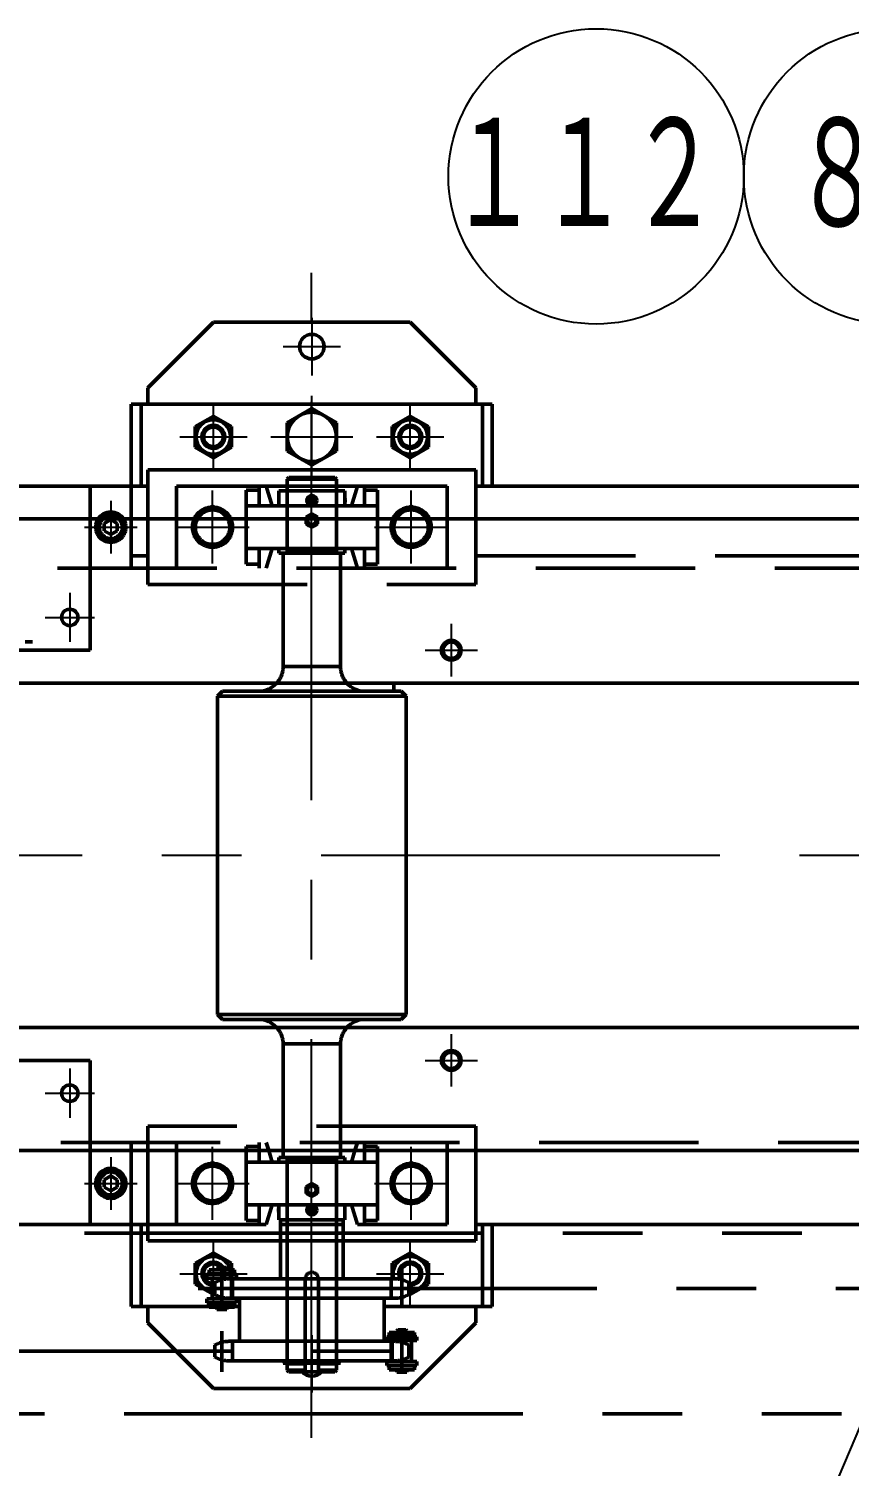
# Model space of a CAD drawing. Header units: millimetres. Extents: x -993 to 13147, y -7260 to 4342.
# Drawn here: x 898 to 1398, y 2712 to 3588 of the extents above; entities that cross this region are included whole.
import ezdxf

# ---------------------------------------------------------------- set-up
doc = ezdxf.new("R2010")
doc.units = ezdxf.units.MM
doc.header["$LTSCALE"] = 7.649257
for name, pattern in [('CENTER', [50.8, 31.75, -6.35, 6.35, -6.35]), ('DASHED', [19.05, 12.7, -6.35]), ('PHANTOM', [63.5, 31.75, -6.35, 6.35, -6.35, 6.35, -6.35])]:
    doc.linetypes.add(name, pattern=pattern)
for name, color, linetype in [('NoLayerName_001', 7, 'Continuous'), ('NoLayerName_002', 7, 'Continuous'), ('NoLayerName_003', 7, 'Continuous')]:
    doc.layers.add(name, color=color, linetype=linetype)
doc.styles.get("Standard").update_dxf_attribs({"font": 'txt', "bigfont": 'extfont2'})

# ---------------------------------------------------------------- blocks, each defined once
blk = doc.blocks.new('JZB_0407')
at = {"layer": 'NoLayerName_001', "color": 7, "linetype": 'Continuous', "lineweight": 50}
for p, q in [((4378, 100), (5, 100)), ((4183, 0), (200, 0))]:
    blk.add_line(p, q, dxfattribs=at)
at = {"layer": 'NoLayerName_003', "color": 7, "linetype": 'Continuous', "lineweight": 50}
blk.add_circle((1195, 20), 5, dxfattribs=at)
blk = doc.blocks.new('JZB_0408')
at = {"layer": 'NoLayerName_001', "color": 7, "linetype": 'Continuous', "lineweight": 50}
for p, q in [((200, 75), (4367, 75)), ((5, 0), (4562, 0))]:
    blk.add_line(p, q, dxfattribs=at)
at = {"layer": 'NoLayerName_003', "color": 7, "linetype": 'Continuous', "lineweight": 50}
blk.add_circle((1195, 55), 5, dxfattribs=at)
blk = doc.blocks.new('JZB_0417')
at = {"layer": 'NoLayerName_001', "color": 4, "linetype": 'CENTER', "lineweight": 25}
for p, q in [((15, 30), (15, 0)), ((0, 15), (30, 15))]:
    blk.add_line(p, q, dxfattribs=at)
at = {"layer": 'NoLayerName_001', "color": 7, "linetype": 'Continuous', "lineweight": 50}
blk.add_circle((15, 15), 5, dxfattribs=at)
blk = doc.blocks.new('JZB_0419')
at = {"layer": 'NoLayerName_001', "color": 4, "linetype": 'CENTER', "lineweight": 25}
for p, q in [((16, 32), (16, 0)), ((0, 16), (32, 16))]:
    blk.add_line(p, q, dxfattribs=at)
at = {"layer": 'NoLayerName_001', "color": 7, "linetype": 'Continuous', "lineweight": 50}
blk.add_circle((16, 16), 6, dxfattribs=at)
blk = doc.blocks.new('JZB_0430')
at = {"layer": 'NoLayerName_001', "color": 4, "linetype": 'CENTER', "lineweight": 25}
for p, q in [((16, 32), (16, 0)), ((0, 16), (32, 16))]:
    blk.add_line(p, q, dxfattribs=at)
at = {"layer": 'NoLayerName_001', "color": 7, "linetype": 'Continuous', "lineweight": 50}
blk.add_circle((16, 16), 6, dxfattribs=at)
blk = doc.blocks.new('JZB_0431')
at = {"layer": 'NoLayerName_001', "color": 4, "linetype": 'CENTER', "lineweight": 25}
for p, q in [((15, 30), (15, 0)), ((0, 15), (30, 15))]:
    blk.add_line(p, q, dxfattribs=at)
at = {"layer": 'NoLayerName_001', "color": 7, "linetype": 'Continuous', "lineweight": 50}
blk.add_circle((15, 15), 5, dxfattribs=at)
blk = doc.blocks.new('JZB_0439')
at = {"layer": 'NoLayerName_001', "color": 7, "linetype": 'Continuous', "lineweight": 50}
for p, q in [((125, 100), (0, 100)), ((0, 80), (0, 100)), ((25, 80), (25, 100)), ((100, 80), (100, 100)), ((125, 80), (125, 100))]:
    blk.add_line(p, q, dxfattribs=at)
at = {"layer": 'NoLayerName_001', "color": 3, "linetype": 'DASHED', "lineweight": 50}
for p, q in [((0, 50), (0, 80)), ((25, 0), (25, 80)), ((100, 0), (100, 80)), ((125, 50), (125, 80)), ((60.25, 5), (64.75, 5)), ((25, 0), (100, 0))]:
    blk.add_line(p, q, dxfattribs=at)
blk = doc.blocks.new('JZB_0441')
at = {"layer": 'NoLayerName_001', "color": 7, "linetype": 'Continuous', "lineweight": 50}
for p, q in [((67.5, 50), (54.75, 50)), ((110.25, 50), (97.5, 50))]:
    blk.add_line(p, q, dxfattribs=at)
at = {"layer": 'NoLayerName_001', "color": 3, "linetype": 'DASHED', "lineweight": 50}
for p, q in [((97.5, 50), (67.5, 50)), ((0, 0), (0, 30)), ((165, 0), (165, 30))]:
    blk.add_line(p, q, dxfattribs=at)
blk = doc.blocks.new('JZB_0448')
at = {"layer": 'NoLayerName_003', "color": 7, "linetype": 'Continuous', "lineweight": 50}
for p, q in [((0, 50), (0, 30)), ((54.75, 50), (0, 50)), ((42.5, 47.49), (50.4, 47.49)), ((42.5, 47.49), (42.5, 30)), ((50.4, 50), (50.4, 38)), ((58.38, 38), (54.75, 50)), ((62.3, 47.2), (62.3, 38)), ((102.7, 47.2), (62.3, 47.2)), ((102.7, 38), (102.7, 47.2)), ((110.25, 50), (106.62, 38)), ((110.25, 50), (165, 50)), ((114.6, 50), (114.6, 38)), ((114.6, 47.49), (122.5, 47.49)), ((122.5, 47.49), (122.5, 30)), ((165, 30), (165, 50)), ((42.5, 38), (122.5, 38)), ((82.5, 42.93), (81, 42.07)), ((81, 42.07), (81, 40.33)), ((81, 40.33), (82.5, 39.47)), ((84, 42.07), (82.5, 42.93)), ((82.5, 39.47), (84, 40.33)), ((84, 40.33), (84, 42.07)), ((79, 31.02), (82.5, 33.04)), ((79, 31.02), (79, 30.01)), ((86, 31.02), (82.5, 33.04)), ((86, 30.01), (86, 31.02))]:
    blk.add_line(p, q, dxfattribs=at)
at = {"layer": 'NoLayerName_003', "color": 3, "linetype": 'DASHED', "lineweight": 50}
for p, q in [((42.5, 2.51), (42.5, 30)), ((79, 26.98), (79, 30.01)), ((79, 26.98), (82.5, 24.96)), ((86, 26.98), (82.5, 24.96)), ((86, 26.98), (86, 30.01)), ((122.5, 2.51), (122.5, 30)), ((122.5, 12), (42.5, 12)), ((50.4, 0), (50.4, 12)), ((54.75, 0), (58.38, 12)), ((62.3, 12), (62.3, 9.1)), ((102.7, 9.1), (62.3, 9.1)), ((102.7, 9.1), (102.7, 12)), ((106.62, 12), (110.25, 0)), ((114.6, 0), (114.6, 12)), ((42.5, 2.51), (50.4, 2.51)), ((114.6, 2.51), (122.5, 2.51))]:
    blk.add_line(p, q, dxfattribs=at)
at = {"layer": 'NoLayerName_003', "color": 7, "linetype": 'Continuous', "lineweight": 50}
for radius in [3, 2.76]:
    blk.add_circle((82.5, 41.2), radius, dxfattribs=at)
at = {"layer": 'NoLayerName_003', "color": 3, "linetype": 'DASHED', "lineweight": 50}
for radius, start, end in [(3.5, 163.39845, 16.60155), (3.46, 163.20087, 16.79913), (2.56, 157.00661, 22.99339)]:
    blk.add_arc((82.5, 29), radius, start, end, dxfattribs=at)
at = {"layer": 'NoLayerName_003', "color": 7, "linetype": 'Continuous', "lineweight": 50}
for radius, start, end in [(3.5, 16.60155, 163.39845), (3.46, 16.79913, 163.20087), (2.56, 22.99339, 157.00661)]:
    blk.add_arc((82.5, 29), radius, start, end, dxfattribs=at)
for start_param, end_param in [(4.712389, 5.155261), (4.269517, 4.712389)]:
    blk.add_ellipse((101.34, 41.2), major_axis=(0, 3), ratio=0.5, start_param=start_param, end_param=end_param, dxfattribs=at)
blk = doc.blocks.new('JZB_0452')
at = {"layer": 'NoLayerName_001', "color": 3, "linetype": 'DASHED', "lineweight": 50}
for p, q in [((25, 100), (25, 45)), ((100, 100), (25, 100)), ((100, 100), (100, 45)), ((0, 50), (0, 45)), ((125, 50), (125, 45))]:
    blk.add_line(p, q, dxfattribs=at)
at = {"layer": 'NoLayerName_001', "color": 7, "linetype": 'Continuous', "lineweight": 50}
for p, q in [((0, 45), (0, 0)), ((25, 45), (25, 0)), ((100, 45), (100, 0)), ((125, 45), (125, 0)), ((0, 0), (125, 0))]:
    blk.add_line(p, q, dxfattribs=at)
blk = doc.blocks.new('JZB_0458')
at = {"layer": 'NoLayerName_003', "color": 3, "linetype": 'DASHED', "lineweight": 50}
for p, q in [((0, 45), (0, 50)), ((50.4, 47.49), (42.5, 47.49)), ((42.5, 47.49), (42.5, 45)), ((50.4, 50), (50.4, 45)), ((56.26, 45), (54.75, 50)), ((110.25, 50), (108.74, 45)), ((114.6, 50), (114.6, 45)), ((122.5, 47.49), (114.6, 47.49)), ((122.5, 45), (122.5, 47.49)), ((165, 45), (165, 50))]:
    blk.add_line(p, q, dxfattribs=at)
at = {"layer": 'NoLayerName_003', "color": 7, "linetype": 'Continuous', "lineweight": 50}
for p, q in [((0, 45), (0, 0)), ((42.5, 45), (42.5, 2.51)), ((50.4, 38), (50.4, 45)), ((58.38, 38), (56.26, 45)), ((108.74, 45), (106.62, 38)), ((114.6, 45), (114.6, 38)), ((122.5, 2.51), (122.5, 45)), ((165, 0), (165, 45)), ((42.5, 38), (122.5, 38)), ((62.3, 40.9), (62.3, 38)), ((62.3, 40.9), (102.7, 40.9)), ((102.7, 38), (102.7, 40.9)), ((82.5, 25.04), (79, 23.02)), ((79, 18.98), (79, 23.02)), ((79, 18.98), (82.5, 16.96)), ((86, 23.02), (82.5, 25.04)), ((82.5, 16.96), (86, 18.98)), ((86, 23.02), (86, 18.98)), ((122.5, 12), (42.5, 12)), ((50.4, 0), (50.4, 12)), ((54.75, 0), (58.38, 12)), ((62.3, 12), (62.3, 2.8)), ((82.5, 10.53), (81, 9.67)), ((81, 9.67), (81, 7.93)), ((84, 9.67), (82.5, 10.53)), ((84, 7.93), (84, 9.67)), ((102.7, 2.8), (102.7, 12)), ((106.62, 12), (110.25, 0)), ((114.6, 0), (114.6, 12)), ((50.4, 2.51), (42.5, 2.51)), ((62.3, 2.8), (102.7, 2.8)), ((81, 7.93), (82.5, 7.07)), ((82.5, 7.07), (84, 7.93)), ((122.5, 2.51), (114.6, 2.51)), ((54.75, 0), (0, 0)), ((110.25, 0), (165, 0))]:
    blk.add_line(p, q, dxfattribs=at)
for centre, radius in [((82.5, 21), 3.5), ((82.5, 21), 3.46), ((82.5, 21), 2.56), ((82.5, 8.8), 3), ((82.5, 8.8), 2.76)]:
    blk.add_circle(centre, radius, dxfattribs=at)
for start_param, end_param in [(1.127925, 1.570796), (1.570796, 2.013668)]:
    blk.add_ellipse((63.66, 8.8), major_axis=(0, 3), ratio=0.5, start_param=start_param, end_param=end_param, dxfattribs=at)
blk = doc.blocks.new('JZB_0459')
at = {"layer": 'NoLayerName_001', "color": 7, "linetype": 'Continuous', "lineweight": 50}
blk.add_line((9.65, 0.25), (9.65, 1.02), dxfattribs=at)
at = {"layer": 'NoLayerName_001', "color": 3, "linetype": 'DASHED', "lineweight": 50}
for start, end in [(146.01939, 156.22621), (84.52322, 95.65372), (23.75962, 34.11684), (203.80593, 214.38975), (325.08572, 336.10421)]:
    blk.add_arc((12.25, 12.22), 12.25, start, end, dxfattribs=at)
at = {"layer": 'NoLayerName_001', "color": 7, "linetype": 'Continuous', "lineweight": 50}
for start, end in [(95.65372, 146.01939), (34.11684, 84.52322), (156.22621, 203.80593), (336.10421, 23.75962), (214.38975, 265.80328), (274.19672, 325.08572)]:
    blk.add_arc((12.25, 12.22), 12.25, start, end, dxfattribs=at)
blk = doc.blocks.new('JZB_0460')
at = {"layer": 'NoLayerName_001', "color": 7, "linetype": 'Continuous', "lineweight": 50}
blk.add_line((9.65, 0.25), (9.65, 1.02), dxfattribs=at)
at = {"layer": 'NoLayerName_001', "color": 3, "linetype": 'DASHED', "lineweight": 50}
for start, end in [(146.01939, 156.22621), (84.52322, 95.65372), (23.75962, 34.11684), (203.80593, 214.38975), (325.08572, 336.10421)]:
    blk.add_arc((12.25, 12.22), 12.25, start, end, dxfattribs=at)
at = {"layer": 'NoLayerName_001', "color": 7, "linetype": 'Continuous', "lineweight": 50}
for start, end in [(95.65372, 146.01939), (34.11684, 84.52322), (156.22621, 203.80593), (336.10421, 23.75962), (214.38975, 265.80328), (274.19672, 325.08572)]:
    blk.add_arc((12.25, 12.22), 12.25, start, end, dxfattribs=at)
blk = doc.blocks.new('JZB_0461')
at = {"layer": 'NoLayerName_001', "color": 7, "linetype": 'Continuous', "lineweight": 50}
for p, q in [((11, 25.4), (0, 19.05)), ((0, 19.05), (0, 6.35)), ((22, 19.05), (11, 25.4)), ((22, 6.35), (22, 19.05)), ((0, 6.35), (11, 0)), ((11, 0), (22, 6.35))]:
    blk.add_line(p, q, dxfattribs=at)
blk.add_circle((11, 12.7), 10.5, dxfattribs=at)
blk = doc.blocks.new('JZB_0462')
at = {"layer": 'NoLayerName_001', "color": 7, "linetype": 'Continuous', "lineweight": 50}
for p, q in [((11, 25.4), (0, 19.05)), ((0, 19.05), (0, 6.35)), ((22, 19.05), (11, 25.4)), ((22, 6.35), (22, 19.05)), ((0, 6.35), (11, 0)), ((11, 0), (22, 6.35))]:
    blk.add_line(p, q, dxfattribs=at)
blk.add_circle((11, 12.7), 10.5, dxfattribs=at)
blk = doc.blocks.new('JZB_0463')
at = {"layer": 'NoLayerName_001', "color": 7, "linetype": 'Continuous', "lineweight": 50}
for p, q in [((11, 25.4), (0, 19.05)), ((0, 19.05), (0, 17.7)), ((22, 19.05), (11, 25.4)), ((22, 17.7), (22, 19.05))]:
    blk.add_line(p, q, dxfattribs=at)
at = {"layer": 'NoLayerName_001', "color": 3, "linetype": 'DASHED', "lineweight": 50}
for p, q in [((0, 17.7), (0, 6.35)), ((22, 6.35), (22, 17.7)), ((0, 6.35), (11, 0)), ((11, 0), (22, 6.35))]:
    blk.add_line(p, q, dxfattribs=at)
blk.add_arc((11, 12.7), 10.5, 151.56311, 28.43689, dxfattribs=at)
at = {"layer": 'NoLayerName_001', "color": 7, "linetype": 'Continuous', "lineweight": 50}
blk.add_arc((11, 12.7), 10.5, 28.43689, 151.56311, dxfattribs=at)
blk = doc.blocks.new('JZB_0464')
at = {"layer": 'NoLayerName_001', "color": 7, "linetype": 'Continuous', "lineweight": 50}
for p, q in [((11, 25.4), (0, 19.05)), ((0, 19.05), (0, 17.7)), ((22, 19.05), (11, 25.4)), ((22, 17.7), (22, 19.05))]:
    blk.add_line(p, q, dxfattribs=at)
at = {"layer": 'NoLayerName_001', "color": 3, "linetype": 'DASHED', "lineweight": 50}
for p, q in [((0, 17.7), (0, 6.35)), ((22, 6.35), (22, 17.7)), ((0, 6.35), (11, 0)), ((11, 0), (22, 6.35))]:
    blk.add_line(p, q, dxfattribs=at)
blk.add_arc((11, 12.7), 10.5, 151.56311, 28.43689, dxfattribs=at)
at = {"layer": 'NoLayerName_001', "color": 7, "linetype": 'Continuous', "lineweight": 50}
blk.add_arc((11, 12.7), 10.5, 28.43689, 151.56311, dxfattribs=at)
blk = doc.blocks.new('JZB_0465')
at = {"layer": 'NoLayerName_001', "color": 3, "linetype": 'DASHED', "lineweight": 50}
for start, end in [(146.01939, 265.80328), (84.52322, 95.65372), (274.19672, 34.11684)]:
    blk.add_arc((12.25, 12.22), 12.25, start, end, dxfattribs=at)
at = {"layer": 'NoLayerName_001', "color": 7, "linetype": 'Continuous', "lineweight": 50}
for start, end in [(95.65372, 146.01939), (34.11684, 84.52322)]:
    blk.add_arc((12.25, 12.22), 12.25, start, end, dxfattribs=at)
blk = doc.blocks.new('JZB_0466')
at = {"layer": 'NoLayerName_001', "color": 3, "linetype": 'DASHED', "lineweight": 50}
for start, end in [(146.01939, 265.80328), (84.52322, 95.65372), (274.19672, 34.11684)]:
    blk.add_arc((12.25, 12.22), 12.25, start, end, dxfattribs=at)
at = {"layer": 'NoLayerName_001', "color": 7, "linetype": 'Continuous', "lineweight": 50}
for start, end in [(95.65372, 146.01939), (34.11684, 84.52322)]:
    blk.add_arc((12.25, 12.22), 12.25, start, end, dxfattribs=at)
blk = doc.blocks.new('JZB_0512')
at = {"layer": 'NoLayerName_001', "color": 7, "linetype": 'Continuous', "lineweight": 50}
for p, q in [((7.34, 0.17), (7.34, 1.4)), ((8.56, 0), (8.56, 1.2)), ((9.84, 0), (9.84, 1.2))]:
    blk.add_line(p, q, dxfattribs=at)
blk.add_arc((9.2, 9.18), 9.2, 273.9911, 266.0089, dxfattribs=at)
blk = doc.blocks.new('JZB_0514')
at = {"layer": 'NoLayerName_001', "color": 7, "linetype": 'Continuous', "lineweight": 50}
for p, q in [((8, 12.57), (4.04, 10.29)), ((4.04, 10.29), (4.04, 5.71)), ((11.96, 10.29), (8, 12.57)), ((11.96, 5.71), (11.96, 10.29)), ((4.04, 5.71), (8, 3.42)), ((8, 3.42), (11.96, 5.71))]:
    blk.add_line(p, q, dxfattribs=at)
for radius in [8, 7]:
    blk.add_circle((8, 8), radius, dxfattribs=at)
blk = doc.blocks.new('JZB_0516')
at = {"layer": 'NoLayerName_001', "color": 3, "linetype": 'DASHED', "lineweight": 50}
for p, q in [((8.56, 1.2), (8.56, 0)), ((9.84, 1.2), (9.84, 0))]:
    blk.add_line(p, q, dxfattribs=at)
at = {"layer": 'NoLayerName_001', "color": 7, "linetype": 'Continuous', "lineweight": 50}
blk.add_arc((9.2, 9.18), 9.2, 32.92073, 147.07927, dxfattribs=at)
at = {"layer": 'NoLayerName_001', "color": 3, "linetype": 'DASHED', "lineweight": 50}
for start, end in [(147.07927, 266.0089), (273.9911, 32.92073)]:
    blk.add_arc((9.2, 9.18), 9.2, start, end, dxfattribs=at)
blk = doc.blocks.new('JZB_0518')
at = {"layer": 'NoLayerName_001', "color": 3, "linetype": 'DASHED', "lineweight": 50}
for p, q in [((8, 12.57), (4.04, 10.29)), ((4.04, 10.29), (4.04, 5.71)), ((11.96, 10.29), (8, 12.57)), ((11.96, 5.71), (11.96, 10.29)), ((4.04, 5.71), (8, 3.42)), ((8, 3.42), (11.96, 5.71))]:
    blk.add_line(p, q, dxfattribs=at)
for radius, start, end in [(8, 141.31781, 38.68219), (7, 134.41531, 45.58469)]:
    blk.add_arc((8, 8), radius, start, end, dxfattribs=at)
at = {"layer": 'NoLayerName_001', "color": 7, "linetype": 'Continuous', "lineweight": 50}
for radius, start, end in [(8, 38.68219, 141.31781), (7, 45.58469, 134.41531)]:
    blk.add_arc((8, 8), radius, start, end, dxfattribs=at)
blk = doc.blocks.new('JZB_0520')
at = {"layer": 'NoLayerName_001', "color": 4, "linetype": 'CENTER', "lineweight": 25}
for p, q in [((16, 32), (16, 0)), ((0, 16), (32, 16))]:
    blk.add_line(p, q, dxfattribs=at)
blk = doc.blocks.new('JZB_0521')
at = {"layer": 'NoLayerName_001', "color": 4, "linetype": 'CENTER', "lineweight": 25}
for p, q in [((16, 32), (16, 0)), ((0, 16), (32, 16))]:
    blk.add_line(p, q, dxfattribs=at)
blk = doc.blocks.new('JZB_0562')
at = {"layer": 'NoLayerName_002', "color": 7, "linetype": 'Continuous', "lineweight": 50}
for p, q in [((0.5, 35.9), (0, 35.4)), ((0, 35.4), (0, 0.5)), ((38, 35.4), (37.5, 35.9)), ((38, 0.5), (38, 35.4)), ((0, 0.5), (0.5, 0)), ((37.5, 0), (38, 0.5))]:
    blk.add_line(p, q, dxfattribs=at)
blk = doc.blocks.new('JZB_0566')
at = {"layer": 'NoLayerName_002', "color": 7, "linetype": 'Continuous', "lineweight": 50}
for p, q in [((43.5, 545), (42.5, 544)), ((42.5, 544), (42.5, 537)), ((42.5, 544), (72.5, 544)), ((71.5, 545), (43.5, 545)), ((72.5, 544), (71.5, 545)), ((72.5, 537), (72.5, 544)), ((3, 414.8), (0, 411.8)), ((0, 411.8), (0, 217.8)), ((0, 411.8), (115, 411.8)), ((112, 414.8), (3, 414.8)), ((115, 411.8), (112, 414.8)), ((115, 217.8), (115, 411.8)), ((0, 217.8), (115, 217.8)), ((0, 217.8), (3, 214.8)), ((112, 214.8), (3, 214.8)), ((112, 214.8), (115, 217.8)), ((40, 134.8), (40, 130.7)), ((75, 130.7), (75, 134.8)), ((42.5, 4.95), (42.5, 1)), ((53.48, 4.95), (42.5, 4.95)), ((42.5, 1), (53.48, 1)), ((42.5, 1), (43.5, 0)), ((43.2, 5.2), (43.2, 4.95)), ((53.48, 5.2), (53.48, 4.95)), ((53.48, 0), (53.48, 5.2)), ((53.48, 4.95), (53.48, 1)), ((53.48, 1), (53.48, 0)), ((61.48, 4.95), (61.48, 5.2)), ((72.5, 4.95), (61.48, 4.95)), ((61.48, 1), (61.48, 4.95)), ((61.48, 1), (72.5, 1)), ((61.48, 0), (61.48, 1)), ((71.5, 0), (72.5, 1)), ((71.8, 4.95), (71.8, 5.2)), ((72.5, 1), (72.5, 4.95)), ((53.48, 0), (43.5, 0)), ((53.48, 0), (71.5, 0))]:
    blk.add_line(p, q, dxfattribs=at)
at = {"layer": 'NoLayerName_002', "color": 3, "linetype": 'DASHED', "lineweight": 50}
for p, q in [((42.5, 499.9), (42.5, 537)), ((72.5, 537), (72.5, 499.9)), ((72.5, 499.9), (42.5, 499.9)), ((40, 498.9), (40, 429.8)), ((75, 429.8), (75, 498.9)), ((40, 429.8), (75, 429.8)), ((40, 199.8), (75, 199.8)), ((40, 199.8), (40, 134.8)), ((75, 134.8), (75, 199.8)), ((72.5, 129.7), (42.5, 129.7)), ((42.5, 56.7), (42.5, 129.7)), ((72.5, 129.7), (72.5, 56.7)), ((42.5, 56.7), (42.5, 6.7)), ((53.48, 56.7), (53.48, 6.7)), ((53.48, 56.7), (53.48, 5.2)), ((61.48, 6.7), (61.48, 56.7)), ((72.5, 6.7), (72.5, 56.7)), ((43.2, 6.7), (43.2, 5.2)), ((53.48, 6.7), (53.48, 5.2)), ((61.48, 5.2), (61.48, 6.7)), ((71.8, 5.2), (71.8, 6.7))]:
    blk.add_line(p, q, dxfattribs=at)
for centre, radius, start, end in [((41.5, 499.9), 1, 270, 0), ((73.5, 499.9), 1, 180, 270), ((25, 429.8), 15, 318.18969, 360), ((90, 429.8), 15, 180, 221.81031), ((25, 199.8), 15, 0, 41.81031), ((90, 199.8), 15, 138.18969, 180), ((41.5, 129.7), 1, 0, 90), ((73.5, 129.7), 1, 90, 180), ((57.48, 56.7), 4, 90, 180), ((57.48, 56.7), 4, 0, 180)]:
    blk.add_arc(centre, radius, start, end, dxfattribs=at)
at = {"layer": 'NoLayerName_002', "color": 7, "linetype": 'Continuous', "lineweight": 50}
for centre, start, end in [((25, 429.8), 270, 318.18969), ((90, 429.8), 221.81031, 270), ((25, 199.8), 41.81031, 90), ((90, 199.8), 90, 138.18969)]:
    blk.add_arc(centre, 15, start, end, dxfattribs=at)
blk = doc.blocks.new('JZB_0582')
at = {"layer": 'NoLayerName_003', "color": 4, "linetype": 'CENTER', "lineweight": 50}
for p, q in [((4.35, 63.47), (4.35, 38.75)), ((114.06, 63.47), (114.06, 38.75)), ((4.35, 0), (4.35, 24.72)), ((114.06, 0), (114.06, 24.72))]:
    blk.add_line(p, q, dxfattribs=at)
at = {"layer": 'NoLayerName_003', "color": 7, "linetype": 'Continuous', "lineweight": 50}
for p, q in [((0, 54.33), (0, 47.23)), ((4.44, 56.15), (3.11, 55.76)), ((9.03, 56.73), (109.38, 56.73)), ((10.91, 56.73), (10.91, 44.83)), ((107.5, 56.73), (107.5, 44.83)), ((113.97, 56.15), (115.29, 55.76)), ((118.41, 54.33), (118.41, 47.23)), ((3.11, 45.81), (4.44, 45.42)), ((9.03, 44.83), (109.38, 44.83)), ((15.2, 44.83), (15.2, 18.63)), ((103.2, 18.63), (103.2, 44.83)), ((115.29, 45.81), (113.97, 45.42)), ((3.11, 17.66), (4.44, 18.05)), ((9.03, 18.63), (109.38, 18.63)), ((10.91, 6.73), (10.91, 18.63)), ((107.5, 6.73), (107.5, 18.63)), ((115.29, 17.66), (113.97, 18.05)), ((0, 9.13), (0, 16.23)), ((118.41, 9.13), (118.41, 16.23)), ((4.44, 7.32), (3.11, 7.71)), ((9.03, 6.73), (109.38, 6.73)), ((113.97, 7.32), (115.29, 7.71))]:
    blk.add_line(p, q, dxfattribs=at)
for points, start_tangent, end_tangent in [([(3.11, 55.76), (2.27, 55.45), (1.47, 55.11), (0.71, 54.73), (0, 54.33)], (-0.939218, -0.343321), (-0.871064, -0.49117)), ([(7.96, 56.7), (7.13, 56.64), (6.28, 56.53), (5.37, 56.36), (4.44, 56.15)], (-0.996659, -0.081674), (-0.974732, -0.223376)), ([(9.03, 56.73), (8.96, 56.73), (8.49, 56.73), (7.96, 56.7)], (-0.999998, -0.00196), (-0.999008, -0.044529)), ([(109.38, 56.73), (109.45, 56.73), (109.92, 56.73), (110.45, 56.7)], (0.999998, -0.00196), (0.999008, -0.044529)), ([(110.45, 56.7), (111.27, 56.64), (112.13, 56.53), (113.04, 56.36), (113.97, 56.15)], (0.996659, -0.081674), (0.974732, -0.223376)), ([(115.29, 55.76), (116.14, 55.45), (116.93, 55.11), (117.7, 54.73), (118.41, 54.33)], (0.939218, -0.343321), (0.871064, -0.49117)), ([(0, 47.23), (0.68, 46.85), (1.42, 46.48), (2.24, 46.13), (3.11, 45.81)], (0.870585, -0.492018), (0.938904, -0.344178)), ([(4.44, 45.42), (5.35, 45.21), (6.23, 45.05), (7.11, 44.94), (7.96, 44.87)], (0.974593, -0.223982), (0.99661, -0.082273)), ([(7.96, 44.87), (8.52, 44.84), (9.03, 44.83)], (0.999047, -0.043647), (0.9999, -0.014148)), ([(110.45, 44.87), (109.88, 44.84), (109.38, 44.83)], (-0.999047, -0.043647), (-0.9999, -0.014148)), ([(113.97, 45.42), (113.06, 45.21), (112.18, 45.05), (111.29, 44.94), (110.45, 44.87)], (-0.974593, -0.223982), (-0.99661, -0.082273)), ([(118.41, 47.23), (117.73, 46.85), (116.99, 46.48), (116.17, 46.13), (115.29, 45.81)], (-0.870585, -0.492018), (-0.938904, -0.344178)), ([(0, 16.23), (0.68, 16.62), (1.42, 16.99), (2.24, 17.34), (3.11, 17.66)], (0.870585, 0.492018), (0.938904, 0.344178)), ([(4.44, 18.05), (5.35, 18.26), (6.23, 18.42), (7.11, 18.53), (7.96, 18.6)], (0.974593, 0.223982), (0.99661, 0.082273)), ([(7.96, 18.6), (8.52, 18.63), (9.03, 18.63)], (0.999047, 0.043647), (0.9999, 0.014148)), ([(110.45, 18.6), (109.88, 18.63), (109.38, 18.63)], (-0.999047, 0.043647), (-0.9999, 0.014148)), ([(113.97, 18.05), (113.06, 18.26), (112.18, 18.42), (111.29, 18.53), (110.45, 18.6)], (-0.974593, 0.223982), (-0.99661, 0.082273)), ([(118.41, 16.23), (117.73, 16.62), (116.99, 16.99), (116.17, 17.34), (115.29, 17.66)], (-0.870585, 0.492018), (-0.938904, 0.344178)), ([(3.11, 7.71), (2.27, 8.02), (1.47, 8.36), (0.71, 8.74), (0, 9.13)], (-0.939218, 0.343321), (-0.871064, 0.49117)), ([(115.29, 7.71), (116.14, 8.02), (116.93, 8.36), (117.7, 8.74), (118.41, 9.13)], (0.939218, 0.343321), (0.871064, 0.49117)), ([(7.96, 6.77), (7.13, 6.83), (6.28, 6.94), (5.37, 7.11), (4.44, 7.32)], (-0.996659, 0.081674), (-0.974732, 0.223376)), ([(9.03, 6.73), (8.96, 6.73), (8.49, 6.74), (7.96, 6.77)], (-0.999998, 0.00196), (-0.999008, 0.044529)), ([(109.38, 6.73), (109.45, 6.73), (109.92, 6.74), (110.45, 6.77)], (0.999998, 0.00196), (0.999008, 0.044529)), ([(110.45, 6.77), (111.27, 6.83), (112.13, 6.94), (113.04, 7.11), (113.97, 7.32)], (0.996659, 0.081674), (0.974732, 0.223376))]:
    blk.add_spline(points, degree=3, dxfattribs=dict(at, start_tangent=start_tangent, end_tangent=end_tangent))
blk = doc.blocks.new('JZB_0583')
at = {"layer": 'NoLayerName_001', "color": 7, "linetype": 'Continuous', "lineweight": 50}
for p, q in [((0, 1.5), (0, 0)), ((33.5, 0), (33.5, 1.5)), ((33.5, 0), (0, 0))]:
    blk.add_line(p, q, dxfattribs=at)
blk = doc.blocks.new('JZB_0587')
at = {"layer": 'NoLayerName_001', "color": 7, "linetype": 'Continuous', "lineweight": 50}
for p, q in [((960, 500), (960, 550)), ((960, 550), (1180, 550)), ((966, 500), (966, 550)), ((1174, 500), (1174, 550)), ((1180, 500), (1180, 550)), ((960, 50), (960, 0)), ((966, 50), (966, 0)), ((1174, 50), (1174, 0)), ((1180, 50), (1180, 0)), ((1026, 0), (960, 0)), ((1180, 0), (1114, 0))]:
    blk.add_line(p, q, dxfattribs=at)
blk = doc.blocks.new('JZB_0588')
at = {"layer": 'NoLayerName_001', "color": 7, "linetype": 'Continuous', "lineweight": 50}
for p, q in [((1010, 470), (1210, 470)), ((1010, 440), (1010, 470)), ((1210, 470), (1210, 440)), ((1010, 460), (1000, 460)), ((1875, 460), (1210, 460)), ((1160, 335), (1160, 340)), ((1010, 0), (1010, 55)), ((1210, 55), (1210, 0)), ((1000, 10), (1010, 10)), ((1210, 10), (1540, 10)), ((1091, 0), (1010, 0)), ((1210, 0), (1129, 0))]:
    blk.add_line(p, q, dxfattribs=at)
at = {"layer": 'NoLayerName_001', "color": 3, "linetype": 'DASHED', "lineweight": 50}
for p, q in [((1010, 440), (1010, 400)), ((1210, 440), (1210, 400)), ((1000, 417.5), (1010, 417.5)), ((1210, 417.5), (1875, 417.5)), ((663.6, 410), (4220, 410)), ((1010, 400), (1210, 400)), ((1010, 55), (1010, 70)), ((1210, 70), (1010, 70)), ((1210, 55), (1210, 70)), ((4260, 60), (0, 60)), ((1027.5, 10), (1010, 10)), ((1091, 10), (1129, 10)), ((1091, 0), (1129, 0))]:
    blk.add_line(p, q, dxfattribs=at)
blk = doc.blocks.new('JZB_0649')
at = {"layer": 'NoLayerName_001', "color": 7, "linetype": 'Continuous', "lineweight": 50}
for p, q in [((0, 19.05), (11, 25.4)), ((0, 9.59), (0, 19.05)), ((11, 25.4), (22, 19.05)), ((22, 19.05), (22, 6.35)), ((11, 0), (9.95, 0.61)), ((22, 6.35), (11, 0))]:
    blk.add_line(p, q, dxfattribs=at)
blk.add_arc((11, 12.7), 10.5, 264.19839, 197.4765, dxfattribs=at)
blk = doc.blocks.new('JZB_0650')
at = {"layer": 'NoLayerName_001', "color": 7, "linetype": 'Continuous', "lineweight": 50}
for p, q in [((0, 19.05), (11, 25.4)), ((0, 6.35), (0, 19.05)), ((11, 25.4), (22, 19.05)), ((22, 19.05), (22, 9.59)), ((11, 0), (0, 6.35)), ((11.8, 0.46), (11, 0))]:
    blk.add_line(p, q, dxfattribs=at)
blk.add_arc((11, 12.7), 10.5, 342.82818, 274.35049, dxfattribs=at)
blk = doc.blocks.new('JZB_0653')
at = {"layer": 'NoLayerName_001', "color": 7, "linetype": 'Continuous', "lineweight": 50}
for p, q in [((40, 50), (0, 10)), ((40, 50), (160, 50)), ((200, 10), (160, 50)), ((0, 0), (0, 10)), ((200, 10), (200, 0))]:
    blk.add_line(p, q, dxfattribs=at)
blk = doc.blocks.new('JZB_0662')
at = {"layer": 'NoLayerName_001', "color": 7, "linetype": 'Continuous', "lineweight": 50}
for p, q in [((0, 40), (0, 50)), ((200, 50), (200, 40)), ((0, 40), (40, 0)), ((160, 0), (200, 40)), ((160, 0), (40, 0))]:
    blk.add_line(p, q, dxfattribs=at)
blk = doc.blocks.new('JZB_0666')
at = {"layer": 'NoLayerName_003', "color": 7, "linetype": 'Continuous', "lineweight": 50}
for radius, start, end in [(7, 330.07743, 276.53362), (6, 320.29236, 277.62856)]:
    blk.add_arc((7, 7), radius, start, end, dxfattribs=at)
blk = doc.blocks.new('JZB_0667')
at = {"layer": 'NoLayerName_003', "color": 7, "linetype": 'Continuous', "lineweight": 50}
for radius, start, end in [(7, 261.27882, 211.85056), (6, 259.35457, 223.00068)]:
    blk.add_arc((7, 7), radius, start, end, dxfattribs=at)
blk = doc.blocks.new('JZB_0675')
at = {"layer": 'NoLayerName_001', "color": 4, "linetype": 'CENTER', "lineweight": 25}
for p, q in [((17.5, 35), (17.5, 0)), ((0, 17.5), (35, 17.5))]:
    blk.add_line(p, q, dxfattribs=at)
at = {"layer": 'NoLayerName_001', "color": 7, "linetype": 'Continuous', "lineweight": 50}
blk.add_circle((17.5, 17.5), 7.5, dxfattribs=at)
blk = doc.blocks.new('JZB_0679')
at = {"layer": 'NoLayerName_001', "color": 4, "linetype": 'CENTER', "lineweight": 25}
for p, q in [((17.5, 35), (17.5, 0)), ((0, 17.5), (35, 17.5))]:
    blk.add_line(p, q, dxfattribs=at)
at = {"layer": 'NoLayerName_001', "color": 7, "linetype": 'Continuous', "lineweight": 50}
blk.add_arc((17.5, 17.5), 7.5, 219.79182, 320.20818, dxfattribs=at)
blk = doc.blocks.new('JZB_0690')
at = {"layer": 'NoLayerName_003', "color": 7, "linetype": 'Continuous', "lineweight": 50}
for radius in [7, 6]:
    blk.add_circle((7, 7), radius, dxfattribs=at)
blk = doc.blocks.new('JZB_0691')
at = {"layer": 'NoLayerName_003', "color": 7, "linetype": 'Continuous', "lineweight": 50}
for radius in [7, 6]:
    blk.add_circle((7, 7), radius, dxfattribs=at)
blk = doc.blocks.new('JZB_0692')
at = {"layer": 'NoLayerName_001', "color": 7, "linetype": 'Continuous', "lineweight": 50}
for p, q in [((0, 25.98), (15, 34.64)), ((30, 25.98), (15, 34.64)), ((0, 25.98), (0, 8.66)), ((30, 25.98), (30, 8.66)), ((15, 0), (0, 8.66)), ((15, 0), (30, 8.66))]:
    blk.add_line(p, q, dxfattribs=at)
blk.add_circle((15, 17.32), 15, dxfattribs=at)
blk = doc.blocks.new('JZB_0693')
at = {"layer": 'NoLayerName_001', "color": 7, "linetype": 'Continuous', "lineweight": 50}
for p, q in [((0, 19.05), (11, 25.4)), ((0, 6.35), (0, 19.05)), ((11, 25.4), (22, 19.05)), ((22, 19.05), (22, 6.35)), ((11, 0), (0, 6.35)), ((22, 6.35), (11, 0))]:
    blk.add_line(p, q, dxfattribs=at)
blk.add_circle((11, 12.7), 10.5, dxfattribs=at)
blk = doc.blocks.new('JZB_0694')
at = {"layer": 'NoLayerName_001', "color": 7, "linetype": 'Continuous', "lineweight": 50}
for p, q in [((0, 19.05), (11, 25.4)), ((0, 6.35), (0, 19.05)), ((11, 25.4), (22, 19.05)), ((22, 19.05), (22, 6.35)), ((11, 0), (0, 6.35)), ((22, 6.35), (11, 0))]:
    blk.add_line(p, q, dxfattribs=at)
blk.add_circle((11, 12.7), 10.5, dxfattribs=at)
blk = doc.blocks.new('JZB_0720')
at = {"layer": 'NoLayerName_001', "color": 4, "linetype": 'CENTER', "lineweight": 25}
blk.add_line((69.06, 0), (69.06, 710), dxfattribs=at)
at = {"layer": 'NoLayerName_001', "color": 3, "linetype": 'PHANTOM', "lineweight": 50}
for p, q in [((5.29, 99.7), (5.29, 97.3)), ((5.29, 99.7), (23.39, 99.7)), ((5.29, 97.3), (23.39, 97.3)), ((22.15, 102.35), (6.55, 102.35)), ((6.55, 102.35), (6.55, 99.95)), ((22.15, 99.95), (6.55, 99.95)), ((8.39, 97.3), (8.39, 84.6)), ((11.87, 103.8), (11.37, 103.3)), ((17.33, 103.3), (11.37, 103.3)), ((11.37, 103.3), (11.37, 102.35)), ((11.37, 99.95), (11.37, 99.7)), ((11.87, 103.8), (16.83, 103.8)), ((17.33, 103.3), (16.83, 103.8)), ((17.33, 102.35), (17.33, 103.3)), ((17.33, 99.7), (17.33, 99.95)), ((20.3, 84.6), (20.3, 97.3)), ((22.15, 99.95), (22.15, 102.35)), ((23.39, 97.3), (23.39, 99.7)), ((5.29, 84.6), (5.29, 82.2)), ((5.29, 84.6), (23.39, 84.6)), ((5.29, 82.2), (23.39, 82.2)), ((6.55, 81.95), (22.15, 81.95)), ((6.55, 81.95), (6.55, 79.55)), ((6.55, 79.55), (22.15, 79.55)), ((11.37, 82.2), (11.37, 81.95)), ((11.37, 79.55), (11.37, 78.1)), ((17.33, 81.95), (17.33, 82.2)), ((17.33, 78.1), (17.33, 79.55)), ((22.15, 79.55), (22.15, 81.95)), ((23.39, 82.2), (23.39, 84.6)), ((11.37, 78.1), (17.33, 78.1))]:
    blk.add_line(p, q, dxfattribs=at)
at = {"layer": 'NoLayerName_001', "color": 4, "linetype": 'CENTER', "lineweight": 50}
blk.add_line((0, 90.95), (1138.41, 90.95), dxfattribs=at)
blk = doc.blocks.new('JZB_0721')
at = {"layer": 'NoLayerName_003', "color": 3, "linetype": 'PHANTOM', "lineweight": 50}
for p, q in [((1115, 21.6), (1115, 19.2)), ((1115, 21.6), (1133.1, 21.6)), ((1115, 19.2), (1133.1, 19.2)), ((1131.86, 24.25), (1116.26, 24.25)), ((1116.26, 24.25), (1116.26, 21.85)), ((1131.86, 21.85), (1116.26, 21.85)), ((1118.1, 19.2), (1118.1, 6.5)), ((1121.58, 25.7), (1121.08, 25.2)), ((1127.04, 25.2), (1121.08, 25.2)), ((1121.08, 25.2), (1121.08, 24.25)), ((1121.08, 21.85), (1121.08, 21.6)), ((1121.58, 25.7), (1126.54, 25.7)), ((1127.04, 25.2), (1126.54, 25.7)), ((1127.04, 24.25), (1127.04, 25.2)), ((1127.04, 21.6), (1127.04, 21.85)), ((1130.01, 6.5), (1130.01, 19.2)), ((1131.86, 21.85), (1131.86, 24.25)), ((1133.1, 19.2), (1133.1, 21.6)), ((1115, 6.5), (1115, 4.1)), ((1115, 6.5), (1133.1, 6.5)), ((1115, 4.1), (1133.1, 4.1)), ((1116.26, 3.85), (1131.86, 3.85)), ((1116.26, 3.85), (1116.26, 1.45)), ((1116.26, 1.45), (1131.86, 1.45)), ((1121.08, 4.1), (1121.08, 3.85)), ((1121.08, 1.45), (1121.08, 0)), ((1121.08, 0), (1127.04, 0)), ((1127.04, 3.85), (1127.04, 4.1)), ((1127.04, 0), (1127.04, 1.45)), ((1131.86, 1.45), (1131.86, 3.85)), ((1133.1, 4.1), (1133.1, 6.5))]:
    blk.add_line(p, q, dxfattribs=at)
at = {"layer": 'NoLayerName_003', "color": 4, "linetype": 'CENTER', "lineweight": 50}
blk.add_line((0, 12.85), (1138.41, 12.85), dxfattribs=at)
blk = doc.blocks.new('JZB_0724')
at = {"layer": 'NoLayerName_002', "color": 3, "linetype": 'PHANTOM', "lineweight": 50}
for p, q in [((0, 110), (2210, 110)), ((2210, 0), (0, 0))]:
    blk.add_line(p, q, dxfattribs=at)
blk = doc.blocks.new('_DOT')
at = {"color": 0, "linetype": 'ByBlock', "lineweight": -2}
blk.add_line((-0.5, 0), (-1, 0), dxfattribs=at)
at = {"color": 0, "linetype": 'ByBlock', "lineweight": -2, "const_width": 0.5}
blk.add_lwpolyline([(-0.25, 0, 1), (0.25, 0, 1)], format="xyb", close=True, dxfattribs=at)
blk = doc.blocks.new('DIM_0004')
at = {"color": 3, "linetype": 'Continuous', "lineweight": 25}
blk.add_lwpolyline([(524.32, 16.88), (474.3, 195.27)], dxfattribs=at)
for centre in [(90, 281.93), (270, 281.93), (450, 281.93)]:
    blk.add_circle(centre, 90, dxfattribs=at)
at = {"color": 3, "linetype": 'Continuous', "lineweight": 25, "xscale": 22.5, "yscale": 22.5, "zscale": 22.5, "rotation": 285.6631903846373}
blk.add_blockref('_DOT', (524.32, 16.88), dxfattribs=at)
at = {"color": 2, "linetype": 'Continuous', "lineweight": 50, "width": 0.666667}
for s, p in [('１１２', (0, 244.43)), ('８５', (210, 244.43)), ('９', (420, 244.43))]:
    blk.add_text(s, height=75, dxfattribs=at).set_placement(p)
blk = doc.blocks.new('DIM_0006')
at = {"color": 3, "linetype": 'Continuous', "lineweight": 25}
blk.add_lwpolyline([(671.27, 611.02), (485.18, 172.84)], dxfattribs=at)
for centre in [(90, 90), (270, 90), (450, 90)]:
    blk.add_circle(centre, 90, dxfattribs=at)
at = {"color": 3, "linetype": 'Continuous', "lineweight": 25, "xscale": 22.5, "yscale": 22.5, "zscale": 22.5, "rotation": 66.98944853930921}
blk.add_blockref('_DOT', (671.27, 611.02), dxfattribs=at)
at = {"color": 2, "linetype": 'Continuous', "lineweight": 50, "width": 0.666667}
for s, p in [('１１２', (0, 52.5)), ('８５', (210, 52.5)), ('８', (420, 52.5))]:
    blk.add_text(s, height=75, dxfattribs=at).set_placement(p)

msp = doc.modelspace()

# ---------------------------------------------------------------- linework, layer by layer
at = {"layer": 'NoLayerName_001', "color": 4, "linetype": 'CENTER', "lineweight": 25}
for p, q in [((1070, 3314.3579), (1070, 3364.3579)), ((1010, 3318.8579), (1010, 3359.8579)), ((1130, 3318.8579), (1130, 3359.8579)), ((989.5, 3339.3579), (1030.5, 3339.3579)), ((1045, 3339.3579), (1095, 3339.3579)), ((1109.5, 3339.3579), (1150.5, 3339.3579)), ((1009.5, 3262.1079), (1009.5, 3306.6079)), ((1130.5, 3262.1079), (1130.5, 3306.6079)), ((987.25, 3284.3579), (1031.75, 3284.3579)), ((1108.25, 3284.3579), (1152.75, 3284.3579)), ((-90, 3084.3579), (6547.9144, 3084.3579)), ((1009.5, 2862.1079), (1009.5, 2906.6079)), ((1130.5, 2862.1079), (1130.5, 2906.6079)), ((987.25, 2884.3579), (1031.75, 2884.3579)), ((1108.25, 2884.3579), (1152.75, 2884.3579)), ((1010, 2808.8579), (1010, 2849.8579)), ((1130, 2808.8579), (1130, 2849.8579)), ((989.5, 2829.3579), (1030.5, 2829.3579)), ((1109.5, 2829.3579), (1150.5, 2829.3579))]:
    msp.add_line(p, q, dxfattribs=at)

# ---------------------------------------------------------------- block references
at = {"layer": 'NoLayerName_001', "color": 3, "linetype": 'Continuous', "lineweight": 25}
for name, p in [('DIM_0004', (1153.2517, 3216.1818)), ('DIM_0006', (817.8538, 2325.5879))]:
    msp.add_blockref(name, p, dxfattribs=at)
at = {"layer": 'NoLayerName_001'}
for name, p in [('JZB_0720', (1000.7965, 2729.3579)), ('JZB_0653', (970, 3359.3579)), ('JZB_0675', (1052.5, 3376.8579)), ('JZB_0587', (0, 2809.3579)), ('JZB_0692', (1055, 3322.0374)), ('JZB_0694', (999, 3326.6562)), ('JZB_0693', (1119, 3326.6562)), ('JZB_0690', (1003, 3332.3579)), ('JZB_0691', (1123, 3332.3579)), ('JZB_0588', (-40, 2849.3579)), ('JZB_0566', (1012.5, 2769.5579)), ('JZB_0439', (835, 3209.3579)), ('JZB_0441', (987.5, 3259.3579)), ('JZB_0448', (987.5, 3259.3579)), ('JZB_0521', (931.5, 3268.3579)), ('JZB_0466', (997.25, 3272.1407)), ('JZB_0463', (998.5, 3271.6562)), ('JZB_0465', (1118.25, 3272.1407)), ('JZB_0464', (1119.5, 3271.6562)), ('JZB_0407', (-40, 3189.3579)), ('JZB_0516', (938.3, 3275.1802)), ('JZB_0518', (939.5, 3276.3579)), ('JZB_0417', (907.5, 3214.3579)), ('JZB_0419', (1139, 3193.3579)), ('JZB_0408', (-40, 2904.3579)), ('JZB_0430', (1139, 2943.3579)), ('JZB_0452', (835, 2859.3579)), ('JZB_0431', (907.5, 2924.3579)), ('JZB_0458', (987.5, 2859.3579)), ('JZB_0520', (931.5, 2868.3579)), ('JZB_0512', (938.3, 2875.1802)), ('JZB_0514', (939.5, 2876.3579)), ('JZB_0459', (997.25, 2872.1408)), ('JZB_0462', (998.5, 2871.6562)), ('JZB_0460', (1118.25, 2872.1408)), ('JZB_0461', (1119.5, 2871.6562)), ('JZB_0562', (1051, 2826.2579)), ('JZB_0724', (-40, 2744.0579)), ('JZB_0650', (999, 2816.6562)), ('JZB_0649', (1119, 2816.6562)), ('JZB_0666', (1003, 2822.3579)), ('JZB_0582', (1010.7965, 2769.5232)), ('JZB_0667', (1123, 2822.3579)), ('JZB_0662', (970, 2759.3579)), ('JZB_0721', (0.7965, 2769.3579)), ('JZB_0679', (1052.5, 2756.8579)), ('JZB_0583', (1053.1018, 2774.7579))]:
    msp.add_blockref(name, p, dxfattribs=at)

doc.saveas('drawing.dxf')
